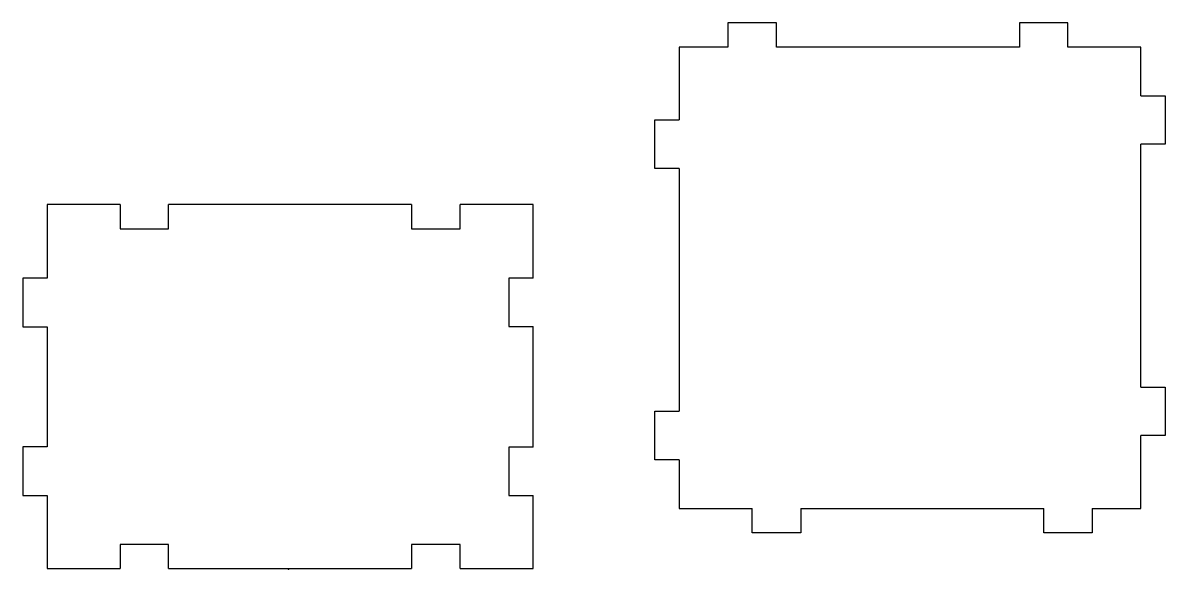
# Model space of a CAD drawing. Header units: centimetres. Extents: x -5.5 to 18, y 0 to 11.3.
import ezdxf

# ---------------------------------------------------------------- set-up
doc = ezdxf.new("R2010")
doc.units = ezdxf.units.CM
doc.header["$MEASUREMENT"] = 0
doc.layers.add('Box for Roller v9_Sketch1', color=7, linetype='Continuous')

msp = doc.modelspace()

# ---------------------------------------------------------------- linework, layer by layer
at = {"layer": 'Box for Roller v9_Sketch1'}
for p, q in [((9.044, 11.251), (9.044, 10.751)), ((10.044, 11.251), (9.044, 11.251)), ((10.044, 10.751), (10.044, 11.251)), ((16.044, 11.251), (15.044, 11.251)), ((15.044, 11.251), (15.044, 10.751)), ((16.044, 10.751), (16.044, 11.251)), ((9.044, 10.751), (8.044, 10.751)), ((8.044, 10.751), (8.044, 9.251)), ((15.044, 10.751), (10.044, 10.751)), ((17.544, 10.751), (16.044, 10.751)), ((17.544, 9.751), (17.544, 10.751)), ((17.544, 9.751), (18.044, 9.751)), ((18.044, 9.751), (18.044, 8.751)), ((7.544, 9.251), (8.044, 9.251)), ((7.544, 8.251), (7.544, 9.251)), ((18.044, 8.751), (17.544, 8.751)), ((17.544, 3.751), (17.544, 8.751)), ((8.044, 8.251), (7.544, 8.251)), ((8.044, 8.251), (8.044, 3.251)), ((-4.966, 7.511), (-4.966, 5.992)), ((-3.466, 7.511), (-4.966, 7.511)), ((-3.466, 7.511), (-3.466, 7.011)), ((-2.466, 7.011), (-2.466, 7.511)), ((2.534, 7.511), (-2.466, 7.511)), ((2.534, 7.511), (2.534, 7.011)), ((3.534, 7.011), (3.534, 7.511)), ((5.034, 7.511), (3.534, 7.511)), ((5.034, 5.995), (5.034, 7.511)), ((-3.466, 7.011), (-2.466, 7.011)), ((2.534, 7.011), (3.534, 7.011)), ((-4.966, 5.992), (-5.466, 5.992)), ((-5.466, 5.992), (-5.466, 4.992)), ((4.534, 5.995), (4.534, 4.995)), ((5.034, 5.995), (4.534, 5.995)), ((-5.466, 4.992), (-4.966, 4.992)), ((-4.966, 4.992), (-4.966, 2.517)), ((4.534, 4.995), (5.034, 4.995)), ((5.034, 2.514), (5.034, 4.995)), ((17.544, 3.751), (18.044, 3.751)), ((18.044, 3.751), (18.044, 2.751)), ((7.544, 3.251), (8.044, 3.251)), ((7.544, 2.251), (7.544, 3.251)), ((17.544, 1.251), (17.544, 2.751)), ((18.044, 2.751), (17.544, 2.751)), ((-4.966, 2.517), (-5.466, 2.517)), ((-5.466, 2.517), (-5.466, 1.517)), ((5.034, 2.514), (4.534, 2.514)), ((4.534, 2.514), (4.534, 1.514)), ((8.044, 2.251), (7.544, 2.251)), ((8.044, 2.251), (8.044, 1.251)), ((-5.466, 1.517), (-4.966, 1.517)), ((-4.966, 1.517), (-4.966, 0.011)), ((4.534, 1.514), (5.034, 1.514)), ((5.034, 0.011), (5.034, 1.514)), ((8.044, 1.251), (9.544, 1.251)), ((9.544, 0.751), (9.544, 1.251)), ((10.544, 1.251), (10.544, 0.751)), ((10.544, 1.251), (15.544, 1.251)), ((15.544, 0.751), (15.544, 1.251)), ((16.544, 1.251), (16.544, 0.751)), ((16.544, 1.251), (17.544, 1.251)), ((10.544, 0.751), (9.544, 0.751)), ((16.544, 0.751), (15.544, 0.751)), ((-2.466, 0.511), (-3.466, 0.511)), ((-3.466, 0.511), (-3.466, 0.011)), ((-2.466, 0.011), (-2.466, 0.511)), ((2.534, 0.511), (2.534, 0.011)), ((3.534, 0.511), (2.534, 0.511)), ((3.534, 0.011), (3.534, 0.511)), ((-4.966, 0.011), (-3.466, 0.011)), ((-2.466, 0.011), (2.534, 0.011)), ((3.534, 0.011), (5.034, 0.011))]:
    msp.add_line(p, q, dxfattribs=at)
msp.add_point((0, 0), dxfattribs=at)

doc.saveas('drawing.dxf')
